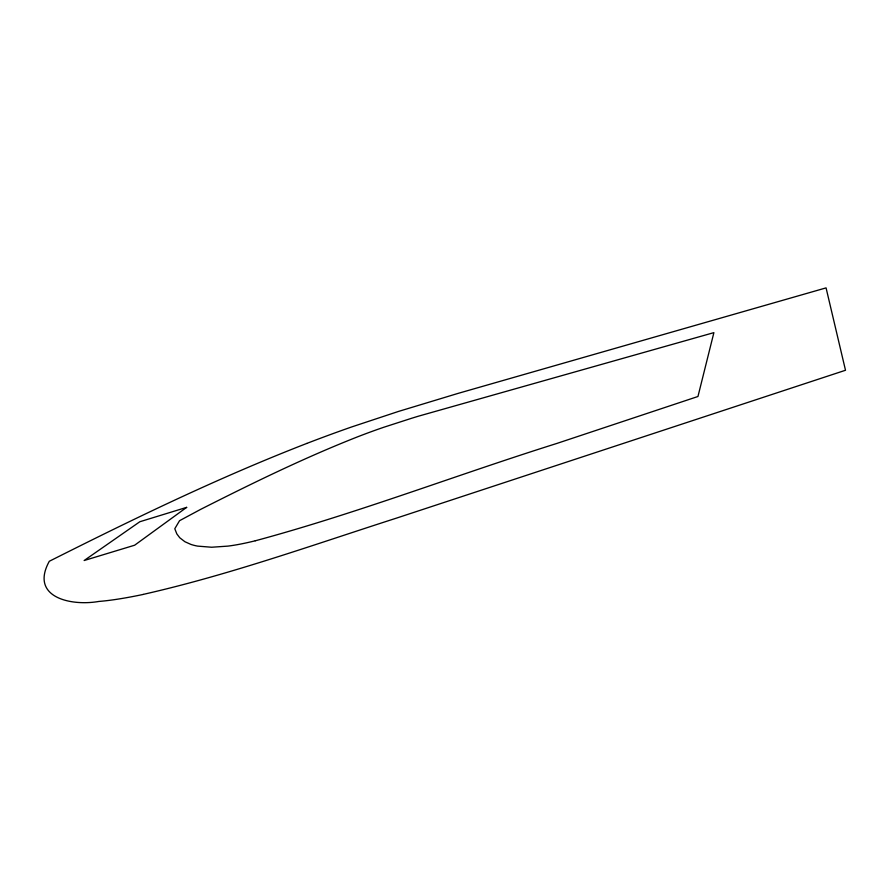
<?xml version="1.0" encoding="UTF-8"?>
<svg xmlns="http://www.w3.org/2000/svg" width="890" height="890" viewBox="0 0 890 890"><rect width="100%" height="100%" fill="white"/><g stroke="black" fill="none" stroke-linecap="round" stroke-linejoin="round"><path stroke-width="1.33" d="M306.828 443.42C218.74 477.574 133.633 518.814 49.306 561.267C29.448 597.323 70.766 606.357 98.812 601.451A229.019 33.876 -19.9 0 0 143.179 594.442M255.297 540.786C357.335 513.263 456.192 475.082 556.918 443.42L697.96 396.495L713.891 332.637L418.244 416.242A250.235 34.465 -19.4 0 0 411.636 418.267L384.002 427.189A83.816 10.491 -19.2 0 0 373.867 430.738L369.528 432.318A91.336 11.481 -19.2 0 0 357.925 436.701C304.124 457.838 252.159 483.315 200.617 509.392L179.558 520.695L174.785 528.738L176.832 533.9L179.747 537.749L184.886 541.721L190.749 544.346A415.341 57.761 -18.3 0 0 197.636 546.115L211.609 547.239L227.907 546.115A122.408 18.123 -19.7 0 0 234.204 545.203L236.773 544.769A101.293 15.108 -19.7 0 0 241.39 543.901L244.372 543.289A101.76 15.175 -19.7 0 0 255.196 540.808M143.279 594.386C229.542 574.851 312.991 544.925 397.085 517.924L845.5 370.262L826.065 287.882L458.083 393.391L398.553 411.414L351.906 426.866A191.361 24.119 -19.3 0 0 306.839 443.42M186.666 507.367L134.646 545.214L84.138 560.522L139.83 521.74L186.666 507.367"/></g></svg>
